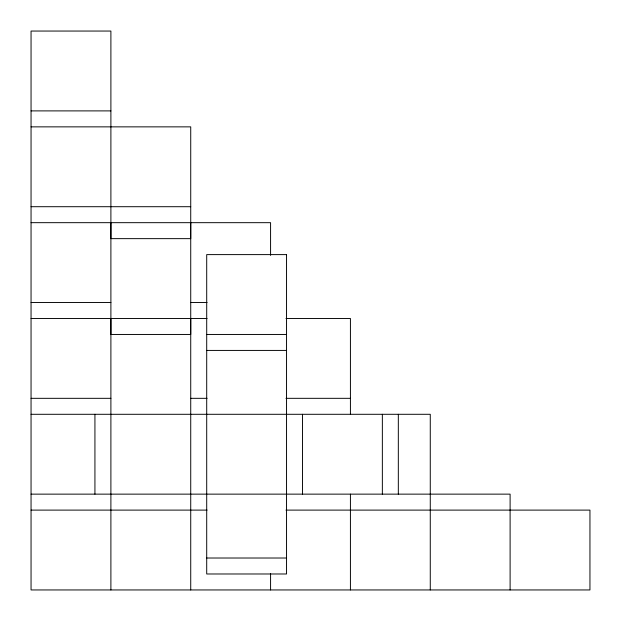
<?xml version="1.0" encoding="UTF-8"?>
<svg xmlns="http://www.w3.org/2000/svg" width="621" height="621" viewBox="0 0 621 621"><rect width="100%" height="100%" fill="white"/><g stroke="black" fill="none" stroke-linecap="round" stroke-linejoin="round"><path stroke-width="0.93" d="M110.895 318.488L110.895 334.455L190.732 334.455L190.732 318.488M190.732 222.675L190.732 238.643L110.895 238.643L110.895 31.05L31.05 31.05L31.05 589.95L589.95 589.95L589.95 510.105L285.97 510.105M350.423 494.137L350.423 589.95M31.05 110.895L110.895 110.895M31.05 126.863L190.732 126.863L190.732 589.95M31.05 206.708L190.732 206.708M31.05 222.675L270.577 222.675L270.577 255.378M31.05 302.512L110.895 302.512M190.732 302.512L207.088 302.512M31.05 318.488L207.088 318.488M285.97 318.488L350.423 318.488L350.423 414.292M206.708 334.455L286.545 334.455M206.708 350.423L286.545 350.423M31.05 398.325L110.895 398.325M190.732 398.325L207.088 398.325M285.97 398.325L350.423 398.325M31.05 414.292L430.268 414.292L430.268 589.95M31.05 494.137L510.105 494.137L510.105 589.95M31.05 510.105L207.088 510.105M206.708 558.015L286.545 558.015M398.325 414.292L398.325 494.137M382.357 414.292L382.357 494.137M302.512 414.292L302.512 494.137M270.577 573.594L270.577 589.95M110.895 222.675L110.895 589.95M94.928 414.292L94.928 494.137M286.545 254.61L206.708 254.61L206.708 573.983L286.545 573.983L286.545 254.61"/></g></svg>
